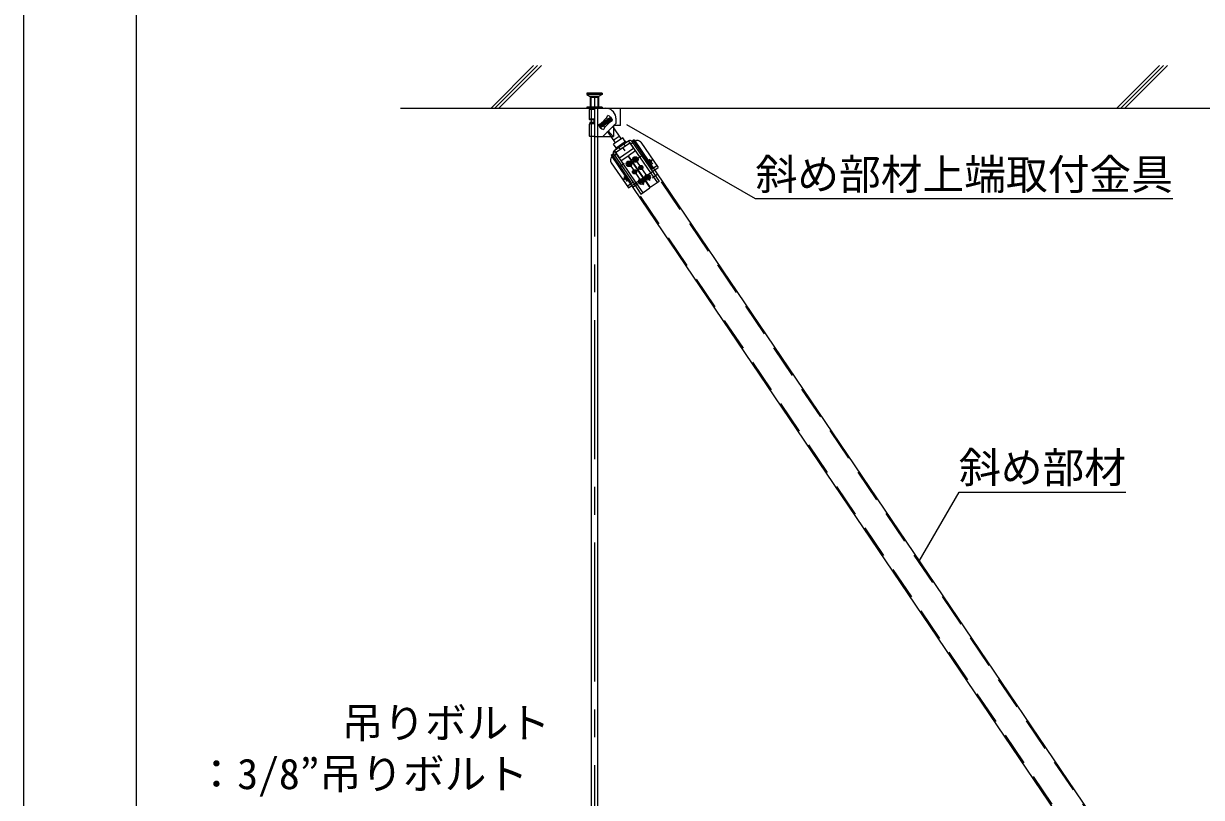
# Model space of a CAD drawing. Units: millimetres at full size, sheet at 1:40; details may follow other scales. Extents: x -7800 to 7800, y -5578 to 5491.
# Drawn here: x -7800 to -6106, y -3076 to -1962 of the extents above; entities that cross this region are included whole.
import ezdxf
from ezdxf.enums import TextEntityAlignment as Align

# ---------------------------------------------------------------- set-up
doc = ezdxf.new("R2010")
doc.units = ezdxf.units.MM
doc.header["$LTSCALE"] = 40
for name, pattern in [('CHAIN1', [8, 5, -1, 1, -1]), ('DASHED1', [1.8, 1.2, -0.6]), ('DOUBLE_CHAIN1', [8.8, 5, -1, 0.6, -0.6, 0.6, -1])]:
    doc.linetypes.add(name, pattern=pattern)
doc.layers.add('2-6_文字', color=7, linetype='Continuous', lineweight=18)
doc.layers.add('F-2_太線１', color=3, linetype='Continuous', lineweight=18)
doc.styles.add('ＭＳ ゴシック', font='')
doc.styles.get('ＭＳ ゴシック').set_extended_font_data('MS Gothic')

msp = doc.modelspace()

# ---------------------------------------------------------------- linework, layer by layer
at = {"layer": '2-6_文字'}
for p, q in [((-7066.62, -2022.83), (-7127.81, -2084.03)), ((-7060.89, -2022.77), (-7122.15, -2084.03)), ((-7055.24, -2022.77), (-7116.5, -2084.03)), ((-6166.62, -2022.83), (-6227.81, -2084.03)), ((-6160.89, -2022.77), (-6222.15, -2084.03)), ((-6155.24, -2022.77), (-6216.5, -2084.03)), ((-7258.11, -2084.03), (-4916.05, -2084.03)), ((-6512.42, -2735.98), (-6454.87, -2636.3)), ((-6454.87, -2636.3), (-6214.87, -2636.3))]:
    msp.add_line(p, q, dxfattribs=at)
at = {"layer": '2-6_文字', "color": 4, "linetype": 'DASHED1', "lineweight": 9}
for p, q in [((-6968.15, -2062.53), (-6990.15, -2062.53)), ((-6968.15, -2064.53), (-6990.15, -2064.53)), ((-6990.15, -2082.53), (-6990.15, -2084.03)), ((-6968.15, -2082.53), (-6990.15, -2082.53)), ((-6985.15, -2067.53), (-6985.15, -2082.53)), ((-6973.15, -2067.53), (-6985.15, -2067.53)), ((-6984.15, -2069.03), (-6984.15, -2084.03)), ((-6984.15, -2069.03), (-6983.65, -2069.03)), ((-6974.15, -2069.03), (-6983.65, -2069.03)), ((-6974.15, -2069.03), (-6974.15, -2084.03)), ((-6973.15, -2067.53), (-6973.15, -2082.53)), ((-6968.15, -2082.53), (-6968.15, -2084.03)), ((-6968.15, -2084.03), (-6990.15, -2084.03))]:
    msp.add_line(p, q, dxfattribs=at)
at = {"layer": '2-6_文字', "color": 4, "linetype": 'CHAIN1', "lineweight": 9}
msp.add_line((-6979.15, -2068.92), (-6979.15, -4074.24), dxfattribs=at)
at = {"layer": '2-6_文字', "color": 3}
for p, q in [((-6986.85, -2086.34), (-6986.85, -2100.15)), ((-6985.85, -2084.34), (-6985.85, -2086.17)), ((-6982.3, -2084.03), (-6984.29, -2084.03)), ((-6983.65, -2084.03), (-6983.65, -3978.03)), ((-6983.65, -2086.55), (-6983.65, -2086.55)), ((-6978.65, -2084.03), (-6982.3, -2084.03)), ((-6980.15, -2099.79), (-6980.1, -2106.8)), ((-6978.65, -2084.03), (-6974.65, -2084.03)), ((-6978.65, -2084.34), (-6963.15, -2084.34)), ((-6978.65, -2123.06), (-6978.65, -2085.98)), ((-6974.65, -2084.03), (-6974.65, -3978.03)), ((-6972.77, -2108.64), (-6956.04, -2097.31)), ((-6971.38, -2108.91), (-6956.31, -2098.7)), ((-6961.94, -2098.26), (-6969.72, -2106.04)), ((-6963.15, -2084.34), (-6941.65, -2084.34)), ((-6961.94, -2098.26), (-6959.96, -2094.83)), ((-6961.2, -2098.91), (-6956.82, -2105.13)), ((-6956.31, -2098.7), (-6956.04, -2097.31)), ((-6956.04, -2097.31), (-6953.52, -2101.04)), ((-6948.13, -2105.8), (-6948.13, -2099.34)), ((-6941.65, -2099.84), (-6941.95, -2099.84)), ((-6941.65, -2109.29), (-6941.65, -2084.34)), ((-6986.85, -2107.15), (-6986.85, -2124.6)), ((-6985.85, -2104.94), (-6985.85, -2106.98)), ((-6969.72, -2106.04), (-6973.15, -2108.02)), ((-6971.38, -2108.91), (-6972.77, -2108.64)), ((-6970.24, -2112.37), (-6972.77, -2108.64)), ((-6969.98, -2110.98), (-6971.38, -2108.91)), ((-6953.52, -2101.04), (-6970.24, -2112.37)), ((-6969.98, -2110.98), (-6970.24, -2112.37)), ((-6967.28, -2107.64), (-6970.1, -2109.55)), ((-6969.34, -2104.46), (-6965.21, -2110.86)), ((-6948.14, -2105.81), (-6967.25, -2124.92)), ((-6964.34, -2111.42), (-6966.32, -2114.85)), ((-6963.14, -2104.84), (-6965.21, -2106.24)), ((-6963.14, -2104.84), (-6964.54, -2102.77)), ((-6956.56, -2103.64), (-6964.34, -2111.42)), ((-6963.14, -2104.84), (-6961.07, -2103.44)), ((-6963.14, -2104.84), (-6961.74, -2106.91)), ((-6952.17, -2124.92), (-6959.33, -2117)), ((-6959, -2102.04), (-6956.19, -2100.13)), ((-6956.56, -2103.64), (-6953.14, -2101.66)), ((-6954.91, -2100.77), (-6953.52, -2101.04)), ((-6952.74, -2111.28), (-6940.96, -2128.68)), ((-6941.65, -2109.29), (-6951.64, -2109.29)), ((-6951.64, -2109.29), (-6951.64, -2124.92)), ((-6949.71, -2109.29), (-6950.72, -2108.39)), ((-6941.65, -2109.29), (-6941.65, -2100.84)), ((-6978.65, -2124.92), (-6978.65, -2123.06)), ((-6978.65, -2124.92), (-6951.64, -2124.92)), ((-6960.87, -2117.11), (-6949.24, -2134.29)), ((-6952.05, -2130.15), (-6943.76, -2124.54)), ((-6938.48, -2127), (-6951.73, -2135.97)), ((-6929.87, -2131.22), (-6950.89, -2145.65)), ((-6948.14, -2141.27), (-6934.89, -2132.3)), ((-6948.11, -2141.3), (-6934.91, -2132.27)), ((-6934.89, -2132.3), (-6938.48, -2127)), ((-6930.28, -2131.5), (-6922.81, -2142.39)), ((-6928.06, -2133.86), (-6928.47, -2134.14)), ((-6928.06, -2133.86), (-6898.47, -2176.98)), ((-6922.11, -2129.78), (-6925.42, -2132.05)), ((-6925.42, -2132.05), (-6895.83, -2175.17)), ((-6920.78, -2131.65), (-6924.12, -2133.95)), ((-6922.11, -2129.78), (-5654.55, -4001.94)), ((-6912.44, -2133.21), (-6887.54, -2169.49)), ((-6951.72, -2150.1), (-6955.09, -2152.41)), ((-6948.14, -2141.27), (-6951.73, -2135.97)), ((-6951.72, -2150.1), (-6922.13, -2193.22)), ((-6950.48, -2145.36), (-6943.01, -2156.25)), ((-6949.08, -2148.29), (-6948.67, -2148)), ((-6949.08, -2148.29), (-6919.5, -2191.41)), ((-6948.07, -2149.77), (-6947.78, -2150.18)), ((-6922.81, -2142.39), (-6943.01, -2156.25)), ((-6939.16, -2140.26), (-6935.57, -2145.56)), ((-6920.08, -2145.49), (-6930.39, -2152.56)), ((-6955.31, -2162.63), (-6930.42, -2198.91)), ((-6955.23, -2152.2), (-5687.68, -4024.37)), ((-6953.76, -2154.28), (-6950.42, -2151.99)), ((-6950.7, -2151.58), (-6950.42, -2151.99)), ((-6941.11, -2159.91), (-6930.8, -2152.84)), ((-6931.53, -2163.31), (-6931.71, -2164.29)), ((-6931.71, -2164.29), (-6930.43, -2164.53)), ((-6931.53, -2163.31), (-6930.25, -2163.55)), ((-6909.19, -2184.34), (-6930.8, -2152.84)), ((-6908.78, -2184.06), (-6930.39, -2152.56)), ((-6930.04, -2165.11), (-6930.27, -2166.39)), ((-6930.27, -2166.39), (-6929.29, -2166.58)), ((-6929.43, -2161.87), (-6929.67, -2163.15)), ((-6929.43, -2161.87), (-6928.44, -2162.05)), ((-6929.05, -2165.3), (-6929.29, -2166.58)), ((-6928.44, -2162.05), (-6928.68, -2163.33)), ((-6928.47, -2164.9), (-6927.19, -2165.14)), ((-6928.28, -2163.92), (-6927.01, -2164.16)), ((-6927.01, -2164.16), (-6927.19, -2165.14)), ((-6922.46, -2157.08), (-6922.64, -2158.07)), ((-6922.64, -2158.07), (-6921.36, -2158.31)), ((-6922.46, -2157.08), (-6921.18, -2157.32)), ((-6920.96, -2158.89), (-6921.2, -2160.17)), ((-6921.2, -2160.17), (-6920.22, -2160.35)), ((-6920.36, -2155.65), (-6920.6, -2156.92)), ((-6920.36, -2155.65), (-6919.37, -2155.83)), ((-6919.98, -2159.07), (-6920.22, -2160.35)), ((-6919.37, -2155.83), (-6919.61, -2157.11)), ((-6919.4, -2158.68), (-6918.12, -2158.92)), ((-6919.21, -2157.69), (-6917.94, -2157.93)), ((-6917.94, -2157.93), (-6918.12, -2158.92)), ((-6912.37, -2169.54), (-6914.1, -2167.47)), ((-6912.37, -2169.54), (-6911.4, -2167.02)), ((-6921.44, -2175.77), (-6923.67, -2177.3)), ((-6923.67, -2177.3), (-6920.66, -2176.9)), ((-6921.44, -2175.77), (-6923.17, -2173.69)), ((-6922.61, -2174.35), (-6921.09, -2174.85)), ((-6921.44, -2175.77), (-6920.47, -2173.24)), ((-6921.44, -2175.77), (-6919.91, -2177.99)), ((-6912.37, -2169.54), (-6914.6, -2171.07)), ((-6914.6, -2171.07), (-6911.59, -2170.68)), ((-6913.54, -2168.13), (-6912.02, -2168.63)), ((-6912.37, -2169.54), (-6910.84, -2171.77)), ((-6909.19, -2184.34), (-6899.29, -2198.77)), ((-6904.92, -2182.65), (-6905.1, -2183.63)), ((-6905.1, -2183.63), (-6903.83, -2183.87)), ((-6904.92, -2182.65), (-6903.64, -2182.89)), ((-6903.43, -2184.45), (-6903.67, -2185.73)), ((-6902.82, -2181.21), (-6903.06, -2182.49)), ((-6902.82, -2181.21), (-6901.84, -2181.39)), ((-6902.44, -2184.64), (-6902.68, -2185.91)), ((-6901.84, -2181.39), (-6902.07, -2182.67)), ((-6901.86, -2184.24), (-6900.58, -2184.48)), ((-6901.68, -2183.25), (-6900.4, -2183.49)), ((-6900.4, -2183.49), (-6900.58, -2184.48)), ((-6895.83, -2175.17), (-6887.54, -2169.49)), ((-6895.83, -2175.17), (-6885.93, -2189.6)), ((-6930.42, -2198.91), (-6922.13, -2193.22)), ((-6922.13, -2193.22), (-6912.23, -2207.65)), ((-6913.99, -2188.87), (-6914.17, -2189.85)), ((-6914.17, -2189.85), (-6912.9, -2190.09)), ((-6913.99, -2188.87), (-6912.71, -2189.11)), ((-6912.5, -2190.68), (-6912.74, -2191.95)), ((-6912.74, -2191.95), (-6911.75, -2192.14)), ((-6912.23, -2207.65), (-6899.29, -2198.77)), ((-6911.89, -2187.43), (-6912.13, -2188.71)), ((-6911.89, -2187.43), (-6910.91, -2187.62)), ((-6911.51, -2190.86), (-6911.75, -2192.14)), ((-6910.91, -2187.62), (-6911.15, -2188.89)), ((-6910.93, -2190.46), (-6909.65, -2190.7)), ((-6910.75, -2189.48), (-6909.47, -2189.72)), ((-6909.47, -2189.72), (-6909.65, -2190.7)), ((-6903.67, -2185.73), (-6902.68, -2185.91)), ((-6885.93, -2189.6), (-6898.87, -2198.49))]:
    msp.add_line(p, q, dxfattribs=at)
at = {"layer": '2-6_文字', "color": 3, "linetype": 'DASHED1'}
for p, q in [((-6983.65, -2084.03), (-6983.65, -2109.03)), ((-6983.65, -2084.57), (-6983.65, -2099.05)), ((-6974.65, -2084.03), (-6974.65, -2109.03)), ((-6983.65, -2105.16), (-6983.64, -2124.84)), ((-6968.35, -2105.65), (-6965.82, -2109.37)), ((-6967.64, -2105.16), (-6965.11, -2108.89)), ((-6961.17, -2100.79), (-6958.65, -2104.52)), ((-6960.46, -2100.31), (-6957.94, -2104.03)), ((-6949.31, -2123.02), (-6949.31, -2123.02)), ((-6928.06, -2133.86), (-6929.87, -2131.22)), ((-6924.12, -2133.95), (-6926.76, -2135.76)), ((-6923.43, -2130.67), (-5655.88, -4002.84)), ((-6949.08, -2148.29), (-6950.89, -2145.65)), ((-6950.42, -2151.99), (-6947.78, -2150.18)), ((-6948.67, -2148), (-6928.47, -2134.14)), ((-6943.89, -2140.84), (-6942.07, -2143.48)), ((-6936.88, -2136.03), (-6935.07, -2138.67)), ((-6953.9, -2151.31), (-5686.35, -4023.47)), ((-6897.64, -2172.54), (-6889.35, -2166.85)), ((-6922.13, -2193.22), (-6909.19, -2184.34)), ((-6911, -2181.7), (-6910.59, -2181.42)), ((-6908.78, -2184.06), (-6895.83, -2175.17)), ((-6898.47, -2176.98), (-6888.57, -2191.41)), ((-6932.23, -2196.27), (-6923.94, -2190.58)), ((-6919.5, -2191.41), (-6909.59, -2205.84))]:
    msp.add_line(p, q, dxfattribs=at)
at = {"layer": '2-6_文字', "color": 3, "linetype": 'CHAIN1'}
for p, q in [((-6942.71, -2167.92), (-6936.27, -2163.5)), ((-6932.48, -2166.36), (-6925.88, -2161.83)), ((-6931.86, -2160.58), (-6908.46, -2194.69)), ((-6923.56, -2160.25), (-6917.24, -2155.91)), ((-6922.79, -2154.36), (-6899.39, -2188.46)), ((-6915.64, -2155.41), (-6909.08, -2150.91)), ((-6915.64, -2171.79), (-6909.32, -2167.45)), ((-6901.35, -2161.98), (-6896.33, -2158.54)), ((-6900.71, -2157.36), (-6895.77, -2164.57)), ((-6937.73, -2186.95), (-6932.43, -2183.31)), ((-6937, -2182.26), (-6932.05, -2189.46)), ((-6924.56, -2177.91), (-6917.96, -2173.38)), ((-6899.71, -2181.47), (-6906.47, -2186.11)), ((-6895.84, -2184.27), (-6889.27, -2179.77)), ((-6922.91, -2196.78), (-6916.46, -2192.36)), ((-6914.94, -2191.92), (-6908.34, -2187.39))]:
    msp.add_line(p, q, dxfattribs=at)
at = {"layer": '2-6_文字', "color": 4, "linetype": 'DASHED1', "lineweight": 9}
for points in [[(-6990.15, -2062.53), (-6990.15, -2064.53), (-6985.15, -2067.53)], [(-6968.15, -2062.53), (-6968.15, -2064.53), (-6973.15, -2067.53)]]:
    msp.add_lwpolyline(points, dxfattribs=at)
at = {"layer": '2-6_文字', "color": 3}
for points in [[(-6978.65, -2085.98), (-6980.07, -2085.99), (-6981.45, -2086.01), (-6982.75, -2086.03), (-6983.92, -2086.07), (-6984.93, -2086.11), (-6985.75, -2086.16), (-6986.35, -2086.22), (-6986.72, -2086.28), (-6986.85, -2086.34)], [(-6980.17, -2099.79), (-6981.54, -2099.81), (-6982.83, -2099.84), (-6983.99, -2099.87), (-6984.99, -2099.92), (-6985.8, -2099.97), (-6986.39, -2100.03), (-6986.74, -2100.09), (-6986.85, -2100.15), (-6986.71, -2100.21), (-6986.32, -2100.27), (-6985.7, -2100.33), (-6984.87, -2100.38), (-6983.84, -2100.42), (-6982.66, -2100.46), (-6981.36, -2100.48), (-6980.16, -2100.5)], [(-6983.65, -2084.57), (-6983.13, -2084.27), (-6982.75, -2084.05)], [(-6980.17, -2099.94), (-6980.97, -2099.95), (-6981.7, -2099.97), (-6982.34, -2100), (-6982.87, -2100.03), (-6983.27, -2100.06), (-6983.53, -2100.1), (-6983.64, -2100.14), (-6983.6, -2100.17), (-6983.41, -2100.21), (-6983.08, -2100.25), (-6982.6, -2100.28), (-6982.01, -2100.31), (-6981.32, -2100.33), (-6980.55, -2100.35), (-6980.16, -2100.35)], [(-6978.65, -2085.98), (-6978.65, -2084.34), (-6978.65, -2084.03)], [(-6956.31, -2098.7), (-6954.91, -2100.77), (-6969.98, -2110.98)], [(-6941.95, -2099.84), (-6941.95, -2100.84), (-6941.65, -2100.84)], [(-6980.12, -2106.8), (-6981.49, -2106.82), (-6982.79, -2106.84), (-6983.95, -2106.88), (-6984.96, -2106.92), (-6985.77, -2106.97), (-6986.37, -2107.03), (-6986.73, -2107.09), (-6986.85, -2107.15)], [(-6983.65, -2105.16), (-6983.13, -2104.86), (-6982.75, -2104.64)], [(-6909.19, -2184.34), (-6908.78, -2184.06), (-6898.87, -2198.49)]]:
    msp.add_lwpolyline(points, dxfattribs=at)
at = {"layer": '2-6_文字'}
msp.add_lwpolyline([(-6147.44, -2214.59), (-6747.44, -2214.59), (-6932.65, -2108.32)], dxfattribs=at)
at = {"layer": '2-6_文字', "color": 3, "linetype": 'DOUBLE_CHAIN1'}
msp.add_lwpolyline([(-6978.64, -2124.92), (-6980.07, -2124.91), (-6981.45, -2124.9), (-6982.74, -2124.87), (-6983.92, -2124.83), (-6984.93, -2124.79), (-6985.75, -2124.74), (-6986.35, -2124.68), (-6986.84, -2124.6)], dxfattribs=at)
at = {"layer": '2-6_文字', "color": 3}
for centre, radius in [((-6929.36, -2164.22), 4), ((-6929.36, -2164.22), 2.25), ((-6920.29, -2158), 4), ((-6920.29, -2158), 2.25), ((-6912.37, -2169.54), 3), ((-6912.37, -2169.54), 3), ((-6912.37, -2169.54), 2.7), ((-6898.76, -2160.21), 1.5), ((-6935.04, -2185.1), 1.5), ((-6921.44, -2175.77), 3), ((-6921.44, -2175.77), 3), ((-6921.44, -2175.77), 2.7), ((-6902.75, -2183.56), 4), ((-6902.75, -2183.56), 2.25), ((-6911.82, -2189.78), 4), ((-6911.82, -2189.78), 2.25)]:
    msp.add_circle(centre, radius, dxfattribs=at)
for centre, radius, start, end in [((-6980.47, -2124.87), 40.88, 92.5588, 97.55402), ((-6963.13, -2099.34), 15, 10.54723, 89.99998), ((-6963.14, -2104.84), 10.5, 17.62668, 72.37388), ((-6963.13, -2099.34), 15, 0, 10.54723), ((-6981.34, -2135.47), 30.86, 87.75647, 98.39833), ((-6963.14, -2104.84), 10.5, 197.62581, 252.37382), ((-6934.34, -2133.09), 1, 304.37015, 124.37015), ((-6928.06, -2133.86), 3.2, 34.45432, 124.45432), ((-6917.38, -2136.6), 6, 34.45432, 124.45432), ((-6949.08, -2148.29), 3.2, 124.45432, 214.45432), ((-6947.55, -2142.13), 1, 124.37015, 304.37015), ((-6950.37, -2159.23), 6, 124.45432, 214.45432), ((-6930.53, -2165.02), 0.5, 349.37015, 79.37013), ((-6930.16, -2163.06), 0.5, 259.37013, 349.37015), ((-6928.56, -2165.39), 0.5, 79.37015, 169.37015), ((-6928.19, -2163.42), 0.5, 169.37015, 259.37015), ((-6921.46, -2158.8), 0.5, 349.37015, 79.37013), ((-6921.09, -2156.83), 0.5, 259.37013, 349.37015), ((-6919.49, -2159.17), 0.5, 79.37015, 169.37015), ((-6919.12, -2157.2), 0.5, 169.37015, 259.37015), ((-6903.92, -2184.36), 0.5, 349.37015, 79.37013), ((-6903.55, -2182.39), 0.5, 259.37013, 349.37015), ((-6901.95, -2184.73), 0.5, 79.37015, 169.37015), ((-6901.58, -2182.76), 0.5, 169.37015, 259.37015), ((-6912.99, -2190.58), 0.5, 349.37015, 79.37013), ((-6912.62, -2188.62), 0.5, 259.37013, 349.37015), ((-6911.02, -2190.95), 0.5, 79.37015, 169.37015), ((-6910.65, -2188.99), 0.5, 169.37015, 259.37015)]:
    msp.add_arc(centre, radius, start, end, dxfattribs=at)
at = {"layer": 'F-2_太線１'}
for p, q in [((-7800, 5485.15), (-7800, -5514.85)), ((-7638.18, 1696.25), (-7638.18, -4783.77))]:
    msp.add_line(p, q, dxfattribs=at)

# ---------------------------------------------------------------- texts
at = {"layer": '2-6_文字', "style": 'ＭＳ ゴシック'}
for s, p in [('斜め部材上端取付金具', (-6747.44, -2214.59)), ('斜め部材', (-6454.87, -2636.3)), ('吊りボルト', (-7342.7, -3003.46)), ('：3/8”吊りボルト', (-7552.7, -3076.83))]:
    msp.add_text(s, height=43.99, dxfattribs=at).set_placement(p, align=Align.BOTTOM_LEFT)

doc.saveas('drawing.dxf')
